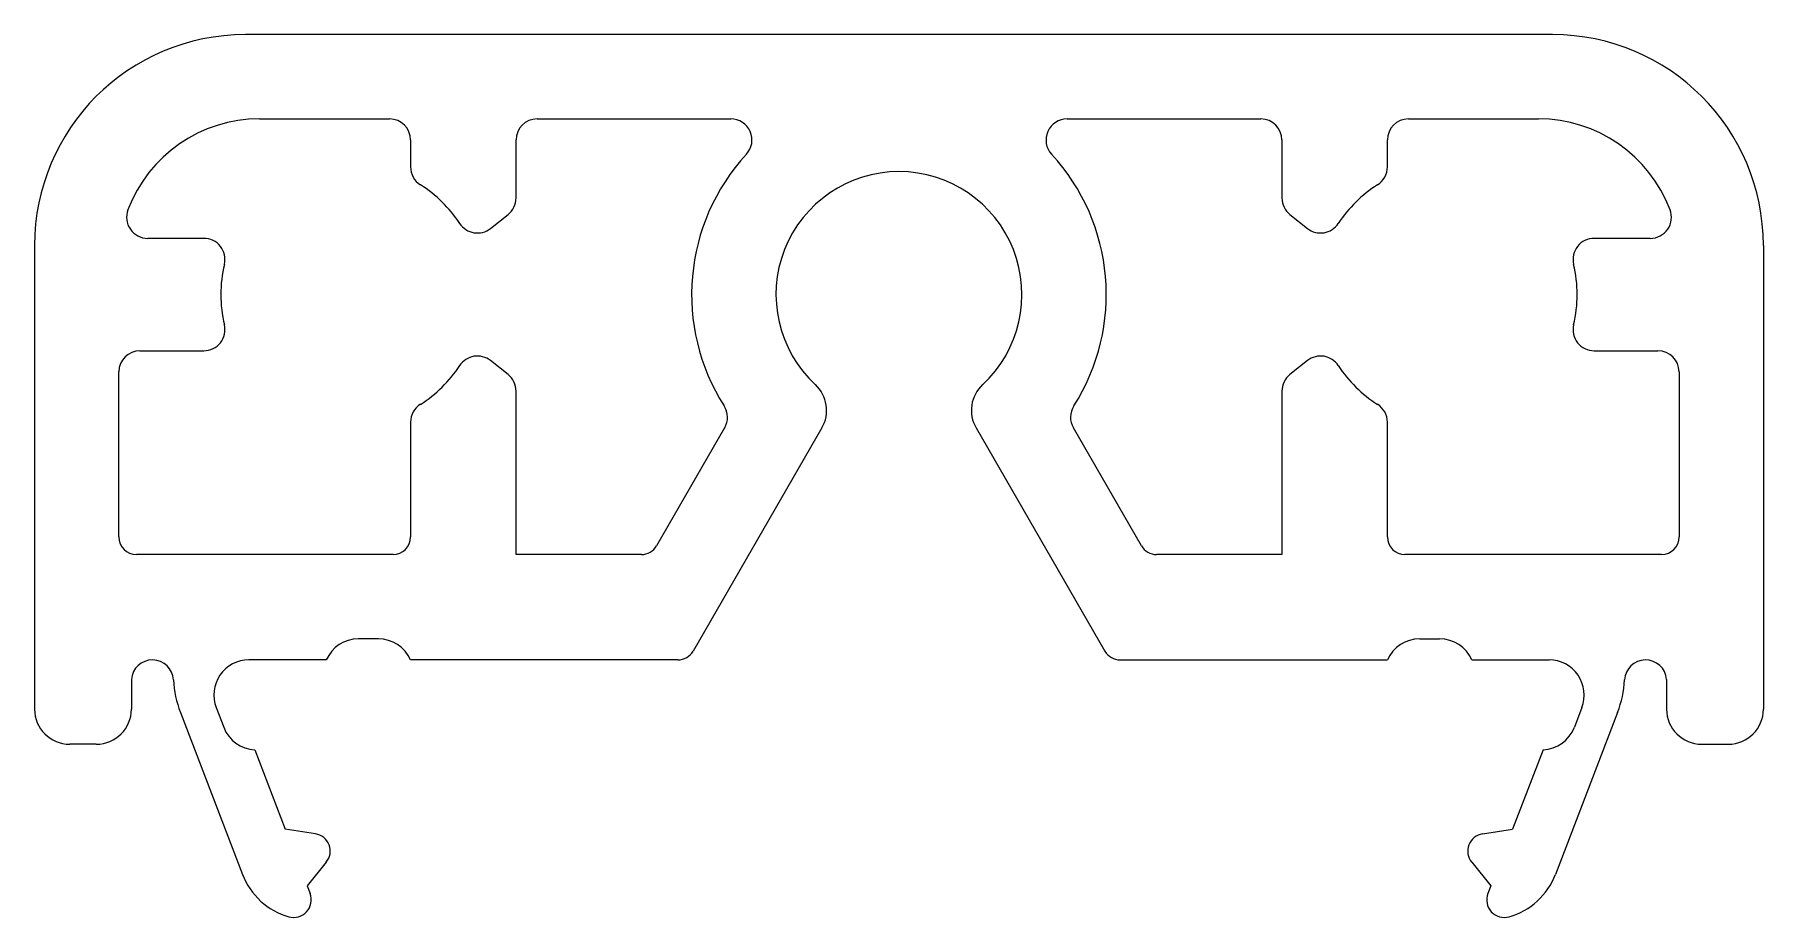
# Model space of a CAD drawing. Extents: x 53.7 to 78.3, y 30.2 to 42.7.
import ezdxf

# ---------------------------------------------------------------- set-up
doc = ezdxf.new("R2010")
doc.units = 0
doc.layers.get('0').update_dxf_attribs({"linetype": 'CONTINUOUS'})

msp = doc.modelspace()

# ---------------------------------------------------------------- linework, layer by layer
for p, q in [((75.342, 42.715), (56.742, 42.715)), ((56.942, 41.515), (58.793, 41.515)), ((60.893, 41.515), (63.65, 41.515)), ((68.434, 41.515), (71.191, 41.515)), ((73.291, 41.515), (75.142, 41.515)), ((59.093, 41.215), (59.093, 40.831)), ((60.593, 40.39), (60.593, 41.215)), ((71.491, 41.215), (71.491, 40.39)), ((72.991, 40.831), (72.991, 41.215)), ((60.228, 39.956), (60.48, 40.154)), ((71.605, 40.154), (71.856, 39.956)), ((53.742, 39.715), (53.742, 33.115)), ((56.151, 39.815), (55.352, 39.815)), ((76.733, 39.815), (75.933, 39.815)), ((78.342, 39.715), (78.342, 33.115)), ((55.242, 38.215), (56.151, 38.215)), ((75.933, 38.215), (76.842, 38.215)), ((54.942, 35.565), (54.942, 37.915)), ((60.48, 37.876), (60.228, 38.075)), ((71.856, 38.075), (71.605, 37.876)), ((77.142, 37.915), (77.142, 35.565)), ((60.593, 35.315), (60.593, 37.641)), ((71.491, 37.641), (71.491, 35.315)), ((59.093, 37.2), (59.093, 35.565)), ((72.991, 35.565), (72.991, 37.2)), ((63.561, 37.118), (62.593, 35.44)), ((64.945, 37.116), (63.112, 33.94)), ((67.139, 37.116), (68.972, 33.94)), ((69.492, 35.44), (68.523, 37.118)), ((58.843, 35.315), (55.192, 35.315)), ((62.376, 35.315), (60.593, 35.315)), ((71.491, 35.315), (69.708, 35.315)), ((76.892, 35.315), (73.241, 35.315)), ((58.634, 34.115), (58.351, 34.115)), ((73.451, 34.115), (73.734, 34.115)), ((57.892, 33.815), (56.792, 33.815)), ((62.896, 33.815), (59.092, 33.815)), ((69.189, 33.815), (72.992, 33.815)), ((74.192, 33.815), (75.292, 33.815)), ((55.12, 33.538), (55.12, 33.115)), ((76.964, 33.538), (76.964, 33.115)), ((55.817, 33.066), (56.701, 30.763)), ((56.325, 33.136), (56.433, 32.856)), ((76.268, 33.066), (75.384, 30.763)), ((75.759, 33.136), (75.652, 32.856)), ((54.62, 32.615), (54.242, 32.615)), ((56.877, 32.536), (57.31, 31.407)), ((75.207, 32.536), (74.774, 31.407)), ((77.464, 32.615), (77.842, 32.615)), ((57.738, 31.34), (57.31, 31.407)), ((74.346, 31.34), (74.774, 31.407)), ((57.893, 30.935), (57.621, 30.599)), ((74.191, 30.935), (74.464, 30.599)), ((57.621, 30.599), (57.663, 30.49)), ((74.464, 30.599), (74.422, 30.49))]:
    msp.add_line(p, q)
for centre, radius, start, end in [((56.742, 39.715), 3, 90, 180), ((75.342, 39.715), 3, 0, 90), ((56.942, 39.515), 2, 90, 159.3327), ((58.793, 41.215), 0.3, 0, 90), ((60.893, 41.215), 0.3, 90, 180), ((63.65, 41.215), 0.3, 317.3963, 90), ((68.434, 41.215), 0.3, 90, 222.6037), ((71.191, 41.215), 0.3, 0, 90), ((73.291, 41.215), 0.3, 90, 180), ((75.142, 39.515), 2, 20.6673, 90), ((66.042, 39.015), 2.95, 137.3963, 212.5136), ((66.042, 39.015), 2.95, 327.4864, 42.6037), ((59.393, 40.831), 0.3, 180, 237.6276), ((66.042, 39.015), 1.75, 312.8396, 227.1604), ((72.691, 40.831), 0.3, 302.3724, 0), ((58.242, 39.015), 1.85, 33.1491, 57.6276), ((60.293, 40.39), 0.3, 308.345, 0), ((71.791, 40.39), 0.3, 180, 231.655), ((73.842, 39.015), 1.85, 122.3724, 146.8509), ((55.352, 40.115), 0.3, 159.3327, 270), ((76.733, 40.115), 0.3, 270, 20.6673), ((60.042, 40.191), 0.3, 213.1491, 308.345), ((72.042, 40.191), 0.3, 231.655, 326.8509), ((56.151, 39.515), 0.3, 346.5523, 90), ((75.933, 39.515), 0.3, 90, 193.4477), ((58.242, 39.015), 1.85, 166.5523, 193.4477), ((73.842, 39.015), 1.85, 346.5523, 13.4477), ((56.151, 38.515), 0.3, 270, 13.4477), ((75.933, 38.515), 0.3, 166.5523, 270), ((55.242, 37.915), 0.3, 90, 180), ((60.042, 37.84), 0.3, 51.655, 146.8509), ((72.042, 37.84), 0.3, 33.1491, 128.345), ((76.842, 37.915), 0.3, 0, 90), ((58.242, 39.015), 1.85, 302.3724, 326.8509), ((73.842, 39.015), 1.85, 213.1491, 237.6276), ((60.293, 37.641), 0.3, 0, 51.655), ((64.512, 37.366), 0.5, 330, 47.1604), ((67.572, 37.366), 0.5, 132.8396, 210), ((71.791, 37.641), 0.3, 128.345, 180), ((59.393, 37.2), 0.3, 122.3724, 180), ((63.302, 37.268), 0.3, 330, 32.5136), ((68.783, 37.268), 0.3, 147.4864, 210), ((72.691, 37.2), 0.3, 0, 57.6276), ((55.192, 35.565), 0.25, 180, 270), ((58.843, 35.565), 0.25, 270, 0), ((62.376, 35.565), 0.25, 270, 330), ((69.708, 35.565), 0.25, 210, 270), ((73.241, 35.565), 0.25, 180, 270), ((76.892, 35.565), 0.25, 270, 0), ((58.351, 33.615), 0.5, 90, 156.4218), ((58.634, 33.615), 0.5, 23.5782, 90), ((73.451, 33.615), 0.5, 90, 156.4218), ((73.734, 33.615), 0.5, 23.5782, 90), ((55.419, 33.515), 0.3, 2.8082, 175.5883), ((56.792, 33.315), 0.5, 90, 201), ((62.896, 34.065), 0.25, 270, 330), ((69.189, 34.065), 0.25, 210, 270), ((75.292, 33.315), 0.5, 339, 90), ((76.665, 33.515), 0.3, 4.4117, 177.1918), ((57.217, 33.604), 1.5, 182.8082, 201), ((74.867, 33.604), 1.5, 339, 357.1918), ((54.242, 33.115), 0.5, 180, 270), ((54.62, 33.115), 0.5, 270, 0), ((77.464, 33.115), 0.5, 180, 270), ((77.842, 33.115), 0.5, 270, 0), ((56.9, 33.035), 0.5, 201, 267.4218), ((75.185, 33.035), 0.5, 272.5782, 339), ((57.699, 31.093), 0.25, 321, 81), ((74.385, 31.093), 0.25, 99, 219), ((57.634, 31.121), 1, 201, 254.1301), ((74.45, 31.121), 1, 285.8699, 339), ((57.429, 30.4), 0.25, 254.1301, 21), ((74.655, 30.4), 0.25, 159, 285.8699)]:
    msp.add_arc(centre, radius, start, end)

doc.saveas('drawing.dxf')
